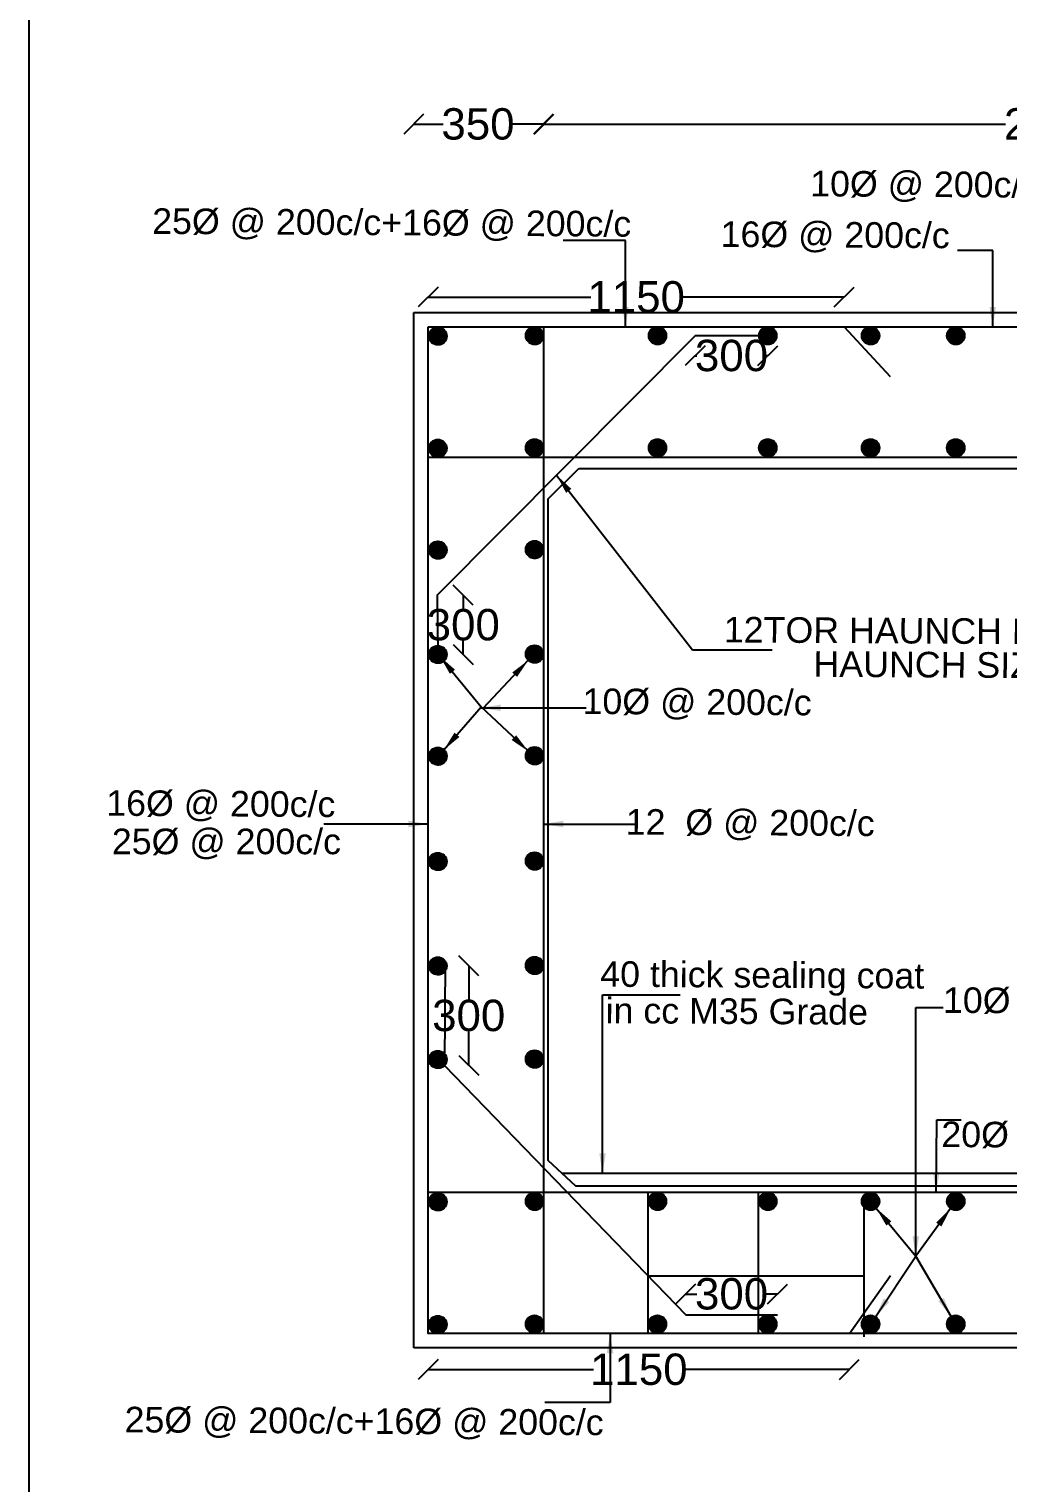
# Model space of a CAD drawing. Header units: millimetres. Extents: x 5124 to 6568637, y 2311 to 91879094.
# Drawn here: x 3794429 to 3799106, y 45939822 to 45946771 of the extents above; entities that cross this region are included whole.
import ezdxf

# ---------------------------------------------------------------- set-up
doc = ezdxf.new("R2010")
doc.units = ezdxf.units.MM
doc.header["$MEASUREMENT"] = 0
doc.layers.add('DIMENSION', color=7, linetype='Continuous')
doc.layers.add('DRAWING', color=7, linetype='Continuous')
doc.styles.get("Standard").update_dxf_attribs({"font": 'arial.ttf', "height": 150})
doc.dimstyles.get("Standard").update_dxf_attribs({"dimtxt": 200, "dimasz": 110, "dimexe": 0.18, "dimexo": 0.0625, "dimgap": 0.09, "dimtad": 0, "dimtih": 1, "dimtoh": 1, "dimdec": 0, "dimzin": 0, "dimdsep": 46, "dimtxsty": 'Standard', "dimblk": 'OBLIQUE', "dimcen": 0.09, "dimse1": 1, "dimse2": 1, "dimadec": 0, "dimazin": 0, "dimtfac": 1, "dimtdec": 0, "dimtofl": 0, "dimtmove": 0, "dimatfit": 3, "dimfxl": 1, "dimtolj": 1, "dimtzin": 0, "dimarcsym": 0})

# ---------------------------------------------------------------- blocks, each defined once
blk = doc.blocks.new('_Oblique')
at = {"color": 0, "linetype": 'ByBlock', "lineweight": -2}
blk.add_line((-0.5, -0.5), (0.5, 0.5), dxfattribs=at)
blk = doc.blocks.new('*D124')
at = {"layer": 'Defpoints', "color": 0, "transparency": 16777216}
for p in [(3798323.2, 45945490.3), (3796336.3, 45945347.4), (3798323.2, 45945347.4)]:
    blk.add_point(p, dxfattribs=at)
at = {"layer": 'DIMENSION', "color": 0, "lineweight": -2, "transparency": 16777216}
for p, q in [((3796336.3, 45945490.3), (3797113, 45945490.3)), ((3798323.2, 45945490.3), (3797546.5, 45945490.3))]:
    blk.add_line(p, q, dxfattribs=at)
at = {"layer": 'DIMENSION', "color": 0, "lineweight": -2, "transparency": 16777216, "xscale": 95, "yscale": 95, "zscale": 95, "rotation": 180}
blk.add_blockref('_Oblique', (3796336.3, 45945490.3), dxfattribs=at)
at = {"layer": 'DIMENSION', "color": 0, "lineweight": -2, "transparency": 16777216, "xscale": 95, "yscale": 95, "zscale": 95}
blk.add_blockref('_Oblique', (3798323.2, 45945490.3), dxfattribs=at)
at = {"layer": 'DIMENSION', "color": 0, "transparency": 16777216, "insert": (3797329.8, 45945490.3), "char_height": 150, "attachment_point": 5}
blk.add_mtext('\\A1;1150', dxfattribs=at)
blk = doc.blocks.new('*D119')
at = {"layer": 'Defpoints', "color": 0, "transparency": 16777216}
for p in [(3796889.4, 45946316.9), (3796266.7, 45945417), (3796889.4, 45945417)]:
    blk.add_point(p, dxfattribs=at)
at = {"layer": 'DIMENSION', "color": 0, "lineweight": -2, "transparency": 16777216}
for p, q in [((3796266.7, 45946316.9), (3796408.3, 45946316.9)), ((3796889.4, 45946316.9), (3796739.3, 45946316.9))]:
    blk.add_line(p, q, dxfattribs=at)
at = {"layer": 'DIMENSION', "color": 0, "lineweight": -2, "transparency": 16777216, "xscale": 95, "yscale": 95, "zscale": 95, "rotation": 180}
blk.add_blockref('_Oblique', (3796266.7, 45946316.9), dxfattribs=at)
at = {"layer": 'DIMENSION', "color": 0, "lineweight": -2, "transparency": 16777216, "xscale": 95, "yscale": 95, "zscale": 95}
blk.add_blockref('_Oblique', (3796889.4, 45946316.9), dxfattribs=at)
at = {"layer": 'DIMENSION', "color": 0, "transparency": 16777216, "insert": (3796573.8, 45946316.9), "char_height": 150, "attachment_point": 5}
blk.add_mtext('\\A1;350', dxfattribs=at)
blk = doc.blocks.new('*D125')
at = {"layer": 'Defpoints', "color": 0, "transparency": 16777216}
for p in [(3801754.3, 45946316.7), (3796886.3, 45945347.4), (3801754.3, 45945347.4)]:
    blk.add_point(p, dxfattribs=at)
at = {"layer": 'DIMENSION', "color": 0, "lineweight": -2, "transparency": 16777216}
for p, q in [((3796886.3, 45946316.7), (3799095.2, 45946316.7)), ((3801754.3, 45946316.7), (3799545.4, 45946316.7))]:
    blk.add_line(p, q, dxfattribs=at)
at = {"layer": 'DIMENSION', "color": 0, "lineweight": -2, "transparency": 16777216, "xscale": 95, "yscale": 95, "zscale": 95, "rotation": 180}
blk.add_blockref('_Oblique', (3796886.3, 45946316.7), dxfattribs=at)
at = {"layer": 'DIMENSION', "color": 0, "lineweight": -2, "transparency": 16777216, "xscale": 95, "yscale": 95, "zscale": 95}
blk.add_blockref('_Oblique', (3801754.3, 45946316.7), dxfattribs=at)
at = {"layer": 'DIMENSION', "color": 0, "transparency": 16777216, "insert": (3799320.3, 45946316.7), "char_height": 150, "attachment_point": 5}
blk.add_mtext('\\A1;2400', dxfattribs=at)
blk = doc.blocks.new('*D131')
at = {"layer": 'Defpoints', "color": 0, "transparency": 16777216}
for p in [(3797611.9, 45945305.4), (3797958.7, 45945305.4), (3797958.7, 45945210)]:
    blk.add_point(p, dxfattribs=at)
at = {"layer": 'DIMENSION', "color": 0, "lineweight": -2, "transparency": 16777216}
for p, q in [((3797611.9, 45945210), (3797619.8, 45945210)), ((3797958.7, 45945210), (3797950.8, 45945210))]:
    blk.add_line(p, q, dxfattribs=at)
at = {"layer": 'DIMENSION', "color": 0, "lineweight": -2, "transparency": 16777216, "xscale": 95, "yscale": 95, "zscale": 95, "rotation": 180}
blk.add_blockref('_Oblique', (3797611.9, 45945210), dxfattribs=at)
at = {"layer": 'DIMENSION', "color": 0, "lineweight": -2, "transparency": 16777216, "xscale": 95, "yscale": 95, "zscale": 95}
blk.add_blockref('_Oblique', (3797958.7, 45945210), dxfattribs=at)
at = {"layer": 'DIMENSION', "color": 0, "transparency": 16777216, "insert": (3797785.3, 45945210), "char_height": 150, "attachment_point": 5}
blk.add_mtext('\\A1;300', dxfattribs=at)
blk = doc.blocks.new('*D132')
at = {"layer": 'Defpoints', "color": 0, "transparency": 16777216}
for p in [(3796378.1, 45944064.9), (3796503.5, 45944064.9), (3796382.3, 45943781.8)]:
    blk.add_point(p, dxfattribs=at)
at = {"layer": 'DIMENSION', "color": 0, "lineweight": -2, "transparency": 16777216}
for p, q in [((3796503.5, 45944064.9), (3796503.5, 45944000)), ((3796503.5, 45943781.8), (3796503.5, 45943846.7))]:
    blk.add_line(p, q, dxfattribs=at)
at = {"layer": 'DIMENSION', "color": 0, "lineweight": -2, "transparency": 16777216, "xscale": 95, "yscale": 95, "zscale": 95}
for p, rotation in [((3796503.5, 45944064.9), 90), ((3796503.5, 45943781.8), 270)]:
    blk.add_blockref('_Oblique', p, dxfattribs=dict(at, rotation=rotation))
at = {"layer": 'DIMENSION', "color": 0, "transparency": 16777216, "insert": (3796503.5, 45943923.3), "char_height": 150, "attachment_point": 5}
blk.add_mtext('\\A1;300', dxfattribs=at)
blk = doc.blocks.new('*D133')
at = {"layer": 'Defpoints', "color": 0, "transparency": 16777216}
for p in [(3796424.4, 45942293.2), (3796413.9, 45941818.1), (3796529.7, 45941818.1)]:
    blk.add_point(p, dxfattribs=at)
at = {"layer": 'DIMENSION', "color": 0, "lineweight": -2, "transparency": 16777216}
for p, q in [((3796529.7, 45942293.2), (3796529.7, 45942132.3)), ((3796529.7, 45941818.1), (3796529.7, 45941979))]:
    blk.add_line(p, q, dxfattribs=at)
at = {"layer": 'DIMENSION', "color": 0, "lineweight": -2, "transparency": 16777216, "xscale": 95, "yscale": 95, "zscale": 95}
for p, rotation in [((3796529.7, 45942293.2), 90), ((3796529.7, 45941818.1), 270)]:
    blk.add_blockref('_Oblique', p, dxfattribs=dict(at, rotation=rotation))
at = {"layer": 'DIMENSION', "color": 0, "transparency": 16777216, "insert": (3796529.7, 45942055.6), "char_height": 150, "attachment_point": 5}
blk.add_mtext('\\A1;300', dxfattribs=at)
blk = doc.blocks.new('*D134')
at = {"layer": 'Defpoints', "color": 0, "transparency": 16777216}
for p in [(3797566.3, 45940725.1), (3797566.3, 45940625.4), (3798004.8, 45940625.4)]:
    blk.add_point(p, dxfattribs=at)
at = {"layer": 'DIMENSION', "color": 0, "lineweight": -2, "transparency": 16777216}
for p, q in [((3797566.3, 45940725.1), (3797620.1, 45940725.1)), ((3798004.8, 45940725.1), (3797951, 45940725.1))]:
    blk.add_line(p, q, dxfattribs=at)
at = {"layer": 'DIMENSION', "color": 0, "lineweight": -2, "transparency": 16777216, "xscale": 95, "yscale": 95, "zscale": 95, "rotation": 180}
blk.add_blockref('_Oblique', (3797566.3, 45940725.1), dxfattribs=at)
at = {"layer": 'DIMENSION', "color": 0, "lineweight": -2, "transparency": 16777216, "xscale": 95, "yscale": 95, "zscale": 95}
blk.add_blockref('_Oblique', (3798004.8, 45940725.1), dxfattribs=at)
at = {"layer": 'DIMENSION', "color": 0, "transparency": 16777216, "insert": (3797785.6, 45940725.1), "char_height": 150, "attachment_point": 5}
blk.add_mtext('\\A1;300', dxfattribs=at)
blk = doc.blocks.new('*D173')
at = {"layer": 'Defpoints', "color": 0, "lineweight": -2, "transparency": 16777216}
for p, q in [((3796336.3, 45940364.5), (3797125.7, 45940364.5)), ((3798348.6, 45940364.5), (3797559.2, 45940364.5))]:
    blk.add_line(p, q, dxfattribs=at)
at = {"layer": 'Defpoints', "color": 0, "transparency": 16777216}
for p in [(3796336.3, 45940537), (3798348.6, 45940537), (3798348.6, 45940364.5)]:
    blk.add_point(p, dxfattribs=at)
at = {"layer": 'Defpoints', "color": 0, "lineweight": -2, "transparency": 16777216, "xscale": 95, "yscale": 95, "zscale": 95, "rotation": 180}
blk.add_blockref('_Oblique', (3796336.3, 45940364.5), dxfattribs=at)
at = {"layer": 'Defpoints', "color": 0, "lineweight": -2, "transparency": 16777216, "xscale": 95, "yscale": 95, "zscale": 95}
blk.add_blockref('_Oblique', (3798348.6, 45940364.5), dxfattribs=at)
at = {"layer": 'Defpoints', "color": 0, "transparency": 16777216, "insert": (3797342.5, 45940364.5), "char_height": 150, "attachment_point": 5}
blk.add_mtext('\\A1;1150', dxfattribs=at)

msp = doc.modelspace()

# ---------------------------------------------------------------- hatches: boundary and pattern name
at = {"layer": 'DRAWING'}
h = msp.add_hatch(dxfattribs=at)
h.set_pattern_fill('ANSI31', color=256, scale=0.555958, style=0)
h.set_pattern_definition([(45, (1798205.76433, 20401830.61405), (-0.04914017675613, 0.04914017675613), [])])
h.paths.add_polyline_path([(3796424.4, 45945303.3, 1), (3796340.2, 45945303.3, 1)])
h = msp.add_hatch(dxfattribs=at)
h.set_pattern_fill('ANSI31', color=256, scale=0.555958, style=0)
h.set_pattern_definition([(45, (1798667.74665, 20401832.74423), (-0.04914017675613, 0.04914017675613), [])])
h.paths.add_polyline_path([(3796886.4, 45945305.4, 0.958694), (3796802.3, 45945309), (3796802.3, 45945301.9, 0.958694)])
h = msp.add_hatch(dxfattribs=at)
h.set_pattern_fill('ANSI31', color=256, scale=0.555958, style=0)
h.set_pattern_definition([(45, (1799255.29931, 20401832.74423), (-0.04914017675613, 0.04914017675613), [])])
h.paths.add_polyline_path([(3797473.9, 45945305.4, 0.958694), (3797389.9, 45945309), (3797389.9, 45945301.9, 0.958694)])
h = msp.add_hatch(dxfattribs=at)
h.set_pattern_fill('ANSI31', color=256, scale=0.555958, style=0)
h.set_pattern_definition([(45, (1799782.19851, 20401832.74423), (-0.04914017675613, 0.04914017675613), [])])
h.paths.add_polyline_path([(3798000.8, 45945305.4, 0.958694), (3797916.8, 45945309), (3797916.8, 45945301.9, 0.958694)])
h = msp.add_hatch(dxfattribs=at)
h.set_pattern_fill('ANSI31', color=256, scale=0.555958, style=0)
h.set_pattern_definition([(45, (1800273.300557, 20401832.74423), (-0.04914017675613, 0.04914017675613), [])])
h.paths.add_polyline_path([(3798491.9, 45945305.4, 0.958694), (3798407.9, 45945309), (3798407.9, 45945301.9, 0.958694)])
h = msp.add_hatch(dxfattribs=at)
h.set_pattern_fill('ANSI31', color=256, scale=0.555958, style=0)
h.set_pattern_definition([(45, (1800680.13675, 20401832.74423), (-0.04914017675613, 0.04914017675613), [])])
h.paths.add_polyline_path([(3798898.8, 45945305.4, 0.958694), (3798814.7, 45945309), (3798814.7, 45945301.9, 0.958694)])
h = msp.add_hatch(dxfattribs=at)
h.set_pattern_fill('ANSI31', color=256, scale=0.555958, style=0)
h.set_pattern_definition([(45, (1798205.76433, 20401294.747), (-0.04914017675613, 0.04914017675613), [])])
h.paths.add_polyline_path([(3796424.4, 45944767.4, 1), (3796340.2, 45944767.4, 1)])
h = msp.add_hatch(dxfattribs=at)
h.set_pattern_fill('ANSI31', color=256, scale=0.555958, style=0)
h.set_pattern_definition([(45, (1798667.74665, 20401296.877184), (-0.04914017675613, 0.04914017675613), [])])
h.paths.add_polyline_path([(3796886.4, 45944769.6, 0.958694), (3796802.3, 45944773.1), (3796802.3, 45944766, 0.958694)])
h = msp.add_hatch(dxfattribs=at)
h.set_pattern_fill('ANSI31', color=256, scale=0.555958, style=0)
h.set_pattern_definition([(45, (1799255.29931, 20401296.877184), (-0.04914017675613, 0.04914017675613), [])])
h.paths.add_polyline_path([(3797473.9, 45944769.6, 0.958694), (3797389.9, 45944773.1), (3797389.9, 45944766, 0.958694)])
h = msp.add_hatch(dxfattribs=at)
h.set_pattern_fill('ANSI31', color=256, scale=0.555958, style=0)
h.set_pattern_definition([(45, (1799782.19851, 20401296.877184), (-0.04914017675613, 0.04914017675613), [])])
h.paths.add_polyline_path([(3798000.8, 45944769.6, 0.958694), (3797916.8, 45944773.1), (3797916.8, 45944766, 0.958694)])
h = msp.add_hatch(dxfattribs=at)
h.set_pattern_fill('ANSI31', color=256, scale=0.555958, style=0)
h.set_pattern_definition([(45, (1800273.300557, 20401296.877184), (-0.04914017675613, 0.04914017675613), [])])
h.paths.add_polyline_path([(3798491.9, 45944769.6, 0.958694), (3798407.9, 45944773.1), (3798407.9, 45944766, 0.958694)])
h = msp.add_hatch(dxfattribs=at)
h.set_pattern_fill('ANSI31', color=256, scale=0.555958, style=0)
h.set_pattern_definition([(45, (1800680.13675, 20401296.877184), (-0.04914017675613, 0.04914017675613), [])])
h.paths.add_polyline_path([(3798898.8, 45944769.6, 0.958694), (3798814.7, 45944773.1), (3798814.7, 45944766, 0.958694)])
h = msp.add_hatch(dxfattribs=at)
h.set_pattern_fill('ANSI31', color=256, scale=0.555958, style=0)
h.set_pattern_definition([(45, (1798205.76433, 20400808.29361), (-0.04914017675613, 0.04914017675613), [])])
h.paths.add_polyline_path([(3796424.4, 45944281, 1), (3796340.2, 45944281, 1)])
h = msp.add_hatch(dxfattribs=at)
h.set_pattern_fill('ANSI31', color=256, scale=0.555958, style=0)
h.set_pattern_definition([(45, (1798667.74665, 20400810.42379), (-0.04914017675613, 0.04914017675613), [])])
h.paths.add_polyline_path([(3796886.4, 45944283.1, 0.958694), (3796802.3, 45944286.7), (3796802.3, 45944279.6, 0.958694)])
h = msp.add_hatch(dxfattribs=at)
h.set_pattern_fill('ANSI31', color=256, scale=0.555958, style=0)
h.set_pattern_definition([(45, (1798205.76433, 20400309.09584), (-0.04914017675613, 0.04914017675613), [])])
h.paths.add_polyline_path([(3796424.4, 45943781.8, 1), (3796340.2, 45943781.8, 1)])
h = msp.add_hatch(dxfattribs=at)
h.set_pattern_fill('ANSI31', color=256, scale=0.555958, style=0)
h.set_pattern_definition([(45, (1798667.74665, 20400311.22602), (-0.04914017675613, 0.04914017675613), [])])
h.paths.add_polyline_path([(3796886.4, 45943783.9, 0.958694), (3796802.3, 45943787.5), (3796802.3, 45943780.4, 0.958694)])
h = msp.add_hatch(dxfattribs=at)
h.set_pattern_fill('ANSI31', color=256, scale=0.555958, style=0)
h.set_pattern_definition([(45, (1798205.76433, 20399822.86281), (-0.04914017675613, 0.04914017675613), [])])
h.paths.add_polyline_path([(3796424.4, 45943295.6, 1), (3796340.2, 45943295.6, 1)])
h = msp.add_hatch(dxfattribs=at)
h.set_pattern_fill('ANSI31', color=256, scale=0.555958, style=0)
h.set_pattern_definition([(45, (1798667.74665, 20399824.992995), (-0.04914017675613, 0.04914017675613), [])])
h.paths.add_polyline_path([(3796886.4, 45943297.7, 0.958694), (3796802.3, 45943301.2), (3796802.3, 45943294.1, 0.958694)])
h = msp.add_hatch(dxfattribs=at)
h.set_pattern_fill('ANSI31', color=256, scale=0.555958, style=0)
h.set_pattern_definition([(45, (1798205.76433, 20399319.66176), (-0.04914017675613, 0.04914017675613), [])])
h.paths.add_polyline_path([(3796424.4, 45942792.4, 1), (3796340.2, 45942792.4, 1)])
h = msp.add_hatch(dxfattribs=at)
h.set_pattern_fill('ANSI31', color=256, scale=0.555958, style=0)
h.set_pattern_definition([(45, (1798667.74665, 20399321.791944), (-0.04914017675613, 0.04914017675613), [])])
h.paths.add_polyline_path([(3796886.4, 45942794.5, 0.958694), (3796802.3, 45942798), (3796802.3, 45942790.9, 0.958694)])
h = msp.add_hatch(dxfattribs=at)
h.set_pattern_fill('ANSI31', color=256, scale=0.555958, style=0)
h.set_pattern_definition([(45, (1798205.76433, 20398820.500715), (-0.04914017675613, 0.04914017675613), [])])
h.paths.add_polyline_path([(3796424.4, 45942293.2, 1), (3796340.2, 45942293.2, 1)])
h = msp.add_hatch(dxfattribs=at)
h.set_pattern_fill('ANSI31', color=256, scale=0.555958, style=0)
h.set_pattern_definition([(45, (1798667.74665, 20398822.6309), (-0.04914017675613, 0.04914017675613), [])])
h.paths.add_polyline_path([(3796886.4, 45942295.3, 0.958694), (3796802.3, 45942298.9), (3796802.3, 45942291.8, 0.958694)])
h = msp.add_hatch(dxfattribs=at)
h.set_pattern_fill('ANSI31', color=256, scale=0.555958, style=0)
h.set_pattern_definition([(45, (1798205.76433, 20398373.16192), (-0.04914017675613, 0.04914017675613), [])])
h.paths.add_polyline_path([(3796424.4, 45941845.9, 1), (3796340.2, 45941845.9, 1)])
h = msp.add_hatch(dxfattribs=at)
h.set_pattern_fill('ANSI31', color=256, scale=0.555958, style=0)
h.set_pattern_definition([(45, (1798667.74665, 20398375.29211), (-0.04914017675613, 0.04914017675613), [])])
h.paths.add_polyline_path([(3796886.4, 45941848, 0.958694), (3796802.3, 45941851.5), (3796802.3, 45941844.4, 0.958694)])
h = msp.add_hatch(dxfattribs=at)
h.set_pattern_fill('ANSI31', color=256, scale=0.555958, style=0)
h.set_pattern_definition([(45, (1798205.76433, 20397693.00863), (-0.04914017675613, 0.04914017675613), [])])
h.paths.add_polyline_path([(3796424.4, 45941165.7, 1), (3796340.2, 45941165.7, 1)])
h = msp.add_hatch(dxfattribs=at)
h.set_pattern_fill('ANSI31', color=256, scale=0.555958, style=0)
h.set_pattern_definition([(45, (1798667.74665, 20397695.138816), (-0.04914017675613, 0.04914017675613), [])])
h.paths.add_polyline_path([(3796886.4, 45941167.8, 0.958694), (3796802.3, 45941171.4), (3796802.3, 45941164.3, 0.958694)])
h = msp.add_hatch(dxfattribs=at)
h.set_pattern_fill('ANSI31', color=256, scale=0.555958, style=0)
h.set_pattern_definition([(45, (1799255.29931, 20397695.138816), (-0.04914017675613, 0.04914017675613), [])])
h.paths.add_polyline_path([(3797473.9, 45941167.8, 0.958694), (3797389.9, 45941171.4), (3797389.9, 45941164.3, 0.958694)])
h = msp.add_hatch(dxfattribs=at)
h.set_pattern_fill('ANSI31', color=256, scale=0.555958, style=0)
h.set_pattern_definition([(45, (1799782.19851, 20397695.138816), (-0.04914017675613, 0.04914017675613), [])])
h.paths.add_polyline_path([(3798000.8, 45941167.8, 0.958694), (3797916.8, 45941171.4), (3797916.8, 45941164.3, 0.958694)])
h = msp.add_hatch(dxfattribs=at)
h.set_pattern_fill('ANSI31', color=256, scale=0.555958, style=0)
h.set_pattern_definition([(45, (1800273.300557, 20397695.138816), (-0.04914017675613, 0.04914017675613), [])])
h.paths.add_polyline_path([(3798491.9, 45941167.8, 0.958694), (3798407.9, 45941171.4), (3798407.9, 45941164.3, 0.958694)])
h = msp.add_hatch(dxfattribs=at)
h.set_pattern_fill('ANSI31', color=256, scale=0.555958, style=0)
h.set_pattern_definition([(45, (1800680.13675, 20397695.138816), (-0.04914017675613, 0.04914017675613), [])])
h.paths.add_polyline_path([(3798898.8, 45941167.8, 0.958694), (3798814.7, 45941171.4), (3798814.7, 45941164.3, 0.958694)])
h = msp.add_hatch(dxfattribs=at)
h.set_pattern_fill('ANSI31', color=256, scale=0.555958, style=0)
h.set_pattern_definition([(45, (1798205.76433, 20397106.363104), (-0.04914017675613, 0.04914017675613), [])])
h.paths.add_polyline_path([(3796424.4, 45940579.1, 1), (3796340.2, 45940579.1, 1)])
h = msp.add_hatch(dxfattribs=at)
h.set_pattern_fill('ANSI31', color=256, scale=0.555958, style=0)
h.set_pattern_definition([(45, (1798667.74665, 20397108.49329), (-0.04914017675613, 0.04914017675613), [])])
h.paths.add_polyline_path([(3796886.4, 45940581.2, 0.958694), (3796802.3, 45940584.7), (3796802.3, 45940577.6, 0.958694)])
h = msp.add_hatch(dxfattribs=at)
h.set_pattern_fill('ANSI31', color=256, scale=0.555958, style=0)
h.set_pattern_definition([(45, (1799255.29931, 20397108.49329), (-0.04914017675613, 0.04914017675613), [])])
h.paths.add_polyline_path([(3797473.9, 45940581.2, 0.958694), (3797389.9, 45940584.7), (3797389.9, 45940577.6, 0.958694)])
h = msp.add_hatch(dxfattribs=at)
h.set_pattern_fill('ANSI31', color=256, scale=0.555958, style=0)
h.set_pattern_definition([(45, (1799782.19851, 20397108.49329), (-0.04914017675613, 0.04914017675613), [])])
h.paths.add_polyline_path([(3798000.8, 45940581.2, 0.958694), (3797916.8, 45940584.7), (3797916.8, 45940577.6, 0.958694)])
h = msp.add_hatch(dxfattribs=at)
h.set_pattern_fill('ANSI31', color=256, scale=0.555958, style=0)
h.set_pattern_definition([(45, (1800273.300557, 20397108.49329), (-0.04914017675613, 0.04914017675613), [])])
h.paths.add_polyline_path([(3798491.9, 45940581.2, 0.958694), (3798407.9, 45940584.7), (3798407.9, 45940577.6, 0.958694)])
h = msp.add_hatch(dxfattribs=at)
h.set_pattern_fill('ANSI31', color=256, scale=0.555958, style=0)
h.set_pattern_definition([(45, (1800680.13675, 20397108.49329), (-0.04914017675613, 0.04914017675613), [])])
h.paths.add_polyline_path([(3798898.8, 45940581.2, 0.958694), (3798814.7, 45940584.7), (3798814.7, 45940577.6, 0.958694)])

# ---------------------------------------------------------------- linework, layer by layer
at = {"layer": 'DIMENSION'}
for p, q in [((3796266.7, 45945417), (3807697.3, 45945417)), ((3796266.7, 45940467.4), (3796266.7, 45945417)), ((3807697.3, 45940467.4), (3796266.7, 45940467.4))]:
    msp.add_line(p, q, dxfattribs=at)
msp.add_lwpolyline([(3796336.3, 45945347.4), (3807627.7, 45945347.4), (3807627.7, 45940537), (3796336.3, 45940537)], close=True, dxfattribs=at)
for points in [[(3796886.3, 45945347.4), (3796886.3, 45940537)], [(3798323.2, 45945347.4), (3798542.8, 45945110.9)], [(3796336.3, 45944725.3), (3807627.7, 45944725.3)], [(3796336.3, 45941211.8), (3807627.7, 45941211.8)], [(3798348.6, 45940537), (3798545.7, 45940814.1)]]:
    msp.add_lwpolyline(points, dxfattribs=at)
at = {"layer": 'DRAWING'}
msp.add_lwpolyline([(3794428.9, 45954459), (3820865.5, 45954459), (3820865.5, 45935906.4), (3794428.9, 45935906.4)], close=True, dxfattribs=at)
for points in [[(3797958.7, 45945305.4), (3797611.9, 45945305.4), (3796378.1, 45944064.9), (3796382.3, 45943781.8)], [(3797056.1, 45944671), (3801530.4, 45944671), (3801708, 45944486.3), (3801708, 45941388.5), (3801536.8, 45941240.2), (3797040.7, 45941240.2), (3796909.8, 45941363.9), (3796909.8, 45944526.6), (3797056.1, 45944671)], [(3796416.7, 45942317.6), (3796413.9, 45941818.1), (3797566.3, 45940625.4), (3798004.8, 45940625.4)], [(3796975.2, 45941302), (3801608.9, 45941302.6)], [(3797386.1, 45941211.8), (3797386.1, 45940537)], [(3797913.2, 45941211.8), (3797913.2, 45940537)], [(3798417.5, 45941194.8), (3798417.5, 45940520)], [(3797386.1, 45940811.9), (3798417.5, 45940811.9)]]:
    msp.add_lwpolyline(points, dxfattribs=at)
for centre in [(3796382.3, 45945303.3), (3796844.3, 45945305.4), (3797431.8, 45945305.4), (3797958.7, 45945305.4), (3798449.8, 45945305.4), (3798856.7, 45945305.4), (3796382.3, 45944767.4), (3796844.3, 45944769.6), (3797431.8, 45944769.6), (3797958.7, 45944769.6), (3798449.8, 45944769.6), (3798856.7, 45944769.6), (3796382.3, 45944281), (3796844.3, 45944283.1), (3796382.3, 45943781.8), (3796844.3, 45943783.9), (3796382.3, 45943295.6), (3796844.3, 45943297.7), (3796382.3, 45942792.4), (3796844.3, 45942794.5), (3796382.3, 45942293.2), (3796844.3, 45942295.3), (3796382.3, 45941845.9), (3796844.3, 45941848), (3796382.3, 45941165.7), (3796844.3, 45941167.8), (3797431.8, 45941167.8), (3797958.7, 45941167.8), (3798449.8, 45941167.8), (3798856.7, 45941167.8), (3796382.3, 45940579.1), (3796844.3, 45940581.2), (3797431.8, 45940581.2), (3797958.7, 45940581.2), (3798449.8, 45940581.2), (3798856.7, 45940581.2)]:
    msp.add_circle(centre, 42.1, dxfattribs=at)

# ---------------------------------------------------------------- texts
for s, p in [('10Ø @ 200c/c ', (3798160.9, 45945971.7)), ('25Ø @ 200c/c+16Ø @ 200c/c', (3795016.7, 45945792.4)), ('16Ø @ 200c/c ', (3797733, 45945730.2)), ('12TOR HAUNCH BARS @300C/C', (3797748.4, 45943839.7)), (' HAUNCH SIZE 150*150', (3798129.3, 45943675.8)), ('10Ø @ 200c/c ', (3797073.2, 45943497.5)), ('16Ø @ 200c/c ', (3794797.3, 45943011.2)), ('12  Ø @ 200c/c ', (3797279.5, 45942921)), ('40 thick sealing coat', (3797157.8, 45942194)), ('10Ø @ 200c/c ', (3798795.5, 45942069.1)), ('in cc M35 Grade', (3797183.6, 45942019.6)), ('20Ø @250c/c+12Ø @ 250c/c ', (3798787.7, 45941427.5)), ('25Ø @ 200c/c+16Ø @ 200c/c', (3794885, 45940064))]:
    msp.add_text(s, height=122.311, rotation=359.65712, dxfattribs=at).set_placement(p)
at = {"layer": 'DRAWING', "insert": (3794824.5, 45942949.5), "char_height": 122.311, "width": 1128.329, "attachment_point": 1}
msp.add_mtext('25Ø @ 200c/c ', dxfattribs=at)

# ---------------------------------------------------------------- dimensions: what is measured, and where the dimension line sits
at = {"layer": 'Defpoints'}
dim = msp.add_linear_dim(base=(3798348.6, 45940364.5), p1=(3796336.3, 45940537), p2=(3798348.6, 45940537), text='1150', dimstyle='Standard', override={"dimasz": 95, "dimfxl": 2000, "dimarcsym": 1}, dxfattribs=at)
dim.commit()
dim.dimension.update_dxf_attribs({"geometry": '*D173', "text_midpoint": (3797342.5, 45940364.5)})
at = {"layer": 'DIMENSION'}
dim = msp.add_linear_dim(base=(3796889.4, 45946316.9), p1=(3796266.7, 45945417), p2=(3796889.4, 45945417), text='350', dimstyle='Standard', override={"dimasz": 95, "dimfxl": 2000, "dimarcsym": 1}, dxfattribs=at)
dim.commit()
dim.dimension.update_dxf_attribs({"geometry": '*D119', "text_midpoint": (3796573.8, 45946316.9), "dimtype": 160})
for base, p1, p2, text, picture, middle in [((3801754.3, 45946316.7), (3796886.3, 45945347.4), (3801754.3, 45945347.4), '2400', '*D125', (3799320.3, 45946316.7)), ((3798323.2, 45945490.3), (3796336.3, 45945347.4), (3798323.2, 45945347.4), '1150', '*D124', (3797329.8, 45945490.3)), ((3797958.7, 45945210), (3797611.9, 45945305.4), (3797958.7, 45945305.4), '300', '*D131', (3797785.3, 45945210)), ((3797566.3, 45940725.1), (3798004.8, 45940625.4), (3797566.3, 45940625.4), '300', '*D134', (3797785.6, 45940725.1))]:
    dim = msp.add_linear_dim(base=base, p1=p1, p2=p2, text=text, dimstyle='Standard', override={"dimasz": 95, "dimfxl": 2000, "dimarcsym": 1}, dxfattribs=at)
    dim.commit()
    dim.dimension.update_dxf_attribs({"geometry": picture, "text_midpoint": middle})
for base, p1, p2, picture, middle in [((3796503.5, 45944064.9), (3796382.3, 45943781.8), (3796378.1, 45944064.9), '*D132', (3796503.5, 45943923.3)), ((3796529.7, 45941818.1), (3796424.4, 45942293.2), (3796413.9, 45941818.1), '*D133', (3796529.7, 45942055.6))]:
    dim = msp.add_linear_dim(base=base, p1=p1, p2=p2, angle=90, text='300', dimstyle='Standard', override={"dimasz": 95, "dimfxl": 2000, "dimarcsym": 1}, dxfattribs=at)
    dim.commit()
    dim.dimension.update_dxf_attribs({"geometry": picture, "text_midpoint": middle})

# ---------------------------------------------------------------- leaders
at = {"layer": 'DRAWING'}
for points in [[(3797278.6, 45945347.4), (3797278.6, 45945760.9), (3796980.3, 45945760.9)], [(3799033.4, 45945347.4), (3799033.4, 45945713.5), (3798865.8, 45945713.5)], [(3796949.1, 45944639), (3797599.7, 45943803.4), (3797979.3, 45943803.4)], [(3796391.9, 45943772.6), (3796588.9, 45943531.7)], [(3796814.3, 45943754.3), (3796597.3, 45943523.8)], [(3796411.2, 45943326.2), (3796588.9, 45943531.7)], [(3796586.9, 45943526.9), (3797090.3, 45943526.9)], [(3796814.6, 45943319.3), (3796588.9, 45943531.7)], [(3796336.3, 45942971.5), (3795837.7, 45942971.5)], [(3796886.3, 45942971.5), (3797337.9, 45942971.5)], [(3797169.1, 45941302.1), (3797169.1, 45942155.3), (3797539.9, 45942155.3)], [(3798665.9, 45940905.3), (3798665.9, 45942094.8), (3798797.1, 45942094.8)], [(3798763, 45941211.8), (3798765.8, 45941558.4), (3798882.8, 45941558.4)], [(3798476.9, 45941135.6), (3798665.9, 45940905.3)], [(3798831.9, 45941133.8), (3798665.9, 45940905.3)], [(3798473.2, 45940616.2), (3798665.9, 45940905.3)], [(3798835.3, 45940617.5), (3798665.9, 45940905.3)], [(3797205.1, 45940537), (3797205.1, 45940206.7), (3796892.6, 45940206.7)]]:
    msp.add_leader(points, dimstyle='Standard', override={"dimasz": 95, "dimgap": 0.09, "dimtad": 0, "dimfxl": 2000, "dimarcsym": 1}, dxfattribs=at)

doc.saveas('drawing.dxf')
